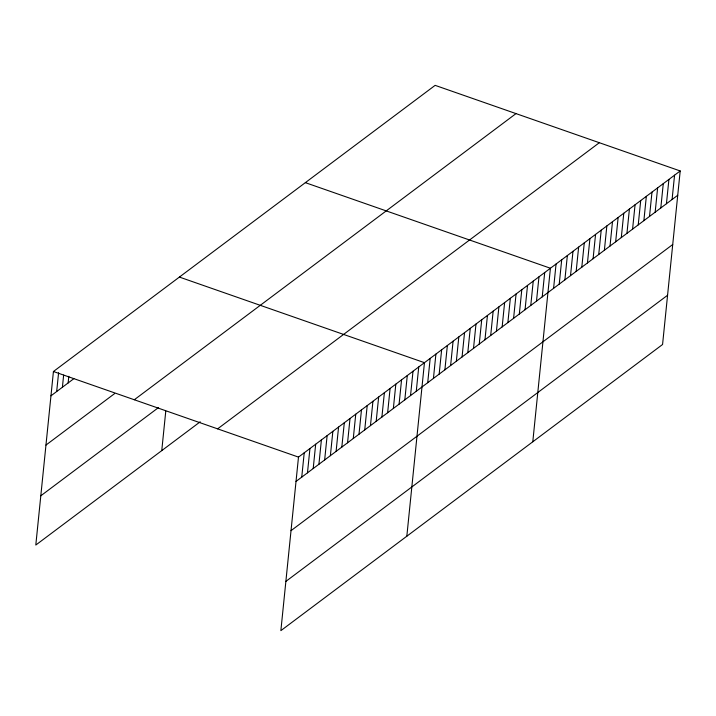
<?xml version="1.0" encoding="UTF-8"?>
<svg xmlns="http://www.w3.org/2000/svg" width="716" height="716" viewBox="0 0 716 716"><rect width="100%" height="100%" fill="white"/><g stroke="black" fill="none" stroke-linecap="round" stroke-linejoin="round"><path stroke-width="1.07" d="M680.2 170.954L298.491 457.103L280.869 630.644L662.568 344.494L680.2 170.954L435.131 85.356L53.432 371.506L35.8 545.046L200.203 421.796M56.68 391.536L58.596 372.741M62.408 387.249L63.643 375.086M68.136 382.953L68.808 376.321M161.762 450.615L165.763 411.226M301.749 477.133L304.219 452.807M307.477 472.846L309.947 448.52M313.205 468.55L315.675 444.224M318.924 464.254L321.395 439.928M324.652 459.967L327.123 435.641M330.38 455.671L332.851 431.345M336.099 451.384L338.579 427.058M341.827 447.088L344.298 422.762M347.555 442.801L350.026 418.475M353.283 438.505L355.754 414.179M359.002 434.209L361.473 409.883M364.73 429.922L367.201 405.596M370.458 425.626L372.929 401.3M376.186 421.339L378.657 397.013M381.905 417.043L384.376 392.717M387.633 412.756L390.104 388.43M393.361 408.46L395.832 384.134M399.08 404.164L401.56 379.838M404.809 399.877L407.279 375.551M410.536 395.581L413.007 371.255M416.265 391.294L418.735 366.968M406.831 536.212L424.454 362.672L179.394 277.074M427.712 382.711L430.182 358.385M433.44 378.415L435.91 354.089M439.168 374.119L441.638 349.793M444.887 369.832L447.357 345.506M450.615 365.536L453.085 341.21M456.343 361.249L458.813 336.923M462.062 356.953L464.541 332.627M467.79 352.666L470.26 328.331M473.518 348.37L475.988 324.044M479.246 344.074L481.716 319.748M484.965 339.787L487.435 315.461M490.693 335.491L493.163 311.165M496.421 331.204L498.891 306.878M502.149 326.908L504.619 302.582M507.868 322.612L510.338 298.286M513.596 318.325L516.066 293.999M519.324 314.029L521.794 289.703M525.043 309.742L527.522 285.416M530.771 305.446L533.241 281.12M536.499 301.159L538.969 276.832M542.227 296.863L544.697 272.536M532.793 441.781L550.416 268.24L305.356 182.652M553.593 288.342L556.063 264.016M559.232 284.109L561.702 259.783M564.879 279.884L567.349 255.558M570.518 275.651L572.988 251.325M576.165 271.418L578.635 247.092M581.804 267.193L584.274 242.867M587.451 262.96L589.921 238.634M593.09 258.727L595.56 234.4M598.737 254.502L601.207 230.176M604.376 250.269L606.846 225.943M610.014 246.044L612.493 221.718M615.662 241.811L618.132 217.485M621.3 237.578L623.77 213.252M626.947 233.353L629.418 209.027M632.586 229.12L635.056 204.794M638.233 224.887L640.704 200.561M643.872 220.662L646.342 196.336M649.519 216.429L651.99 192.103M655.158 212.204L657.628 187.878M660.805 207.971L663.276 183.645M666.444 203.738L668.914 179.412M672.082 199.513L674.562 175.187M50.952 395.832L73.855 378.666M45.958 445.075L114.658 393.567M134.304 399.752L516.003 113.602M40.803 495.803L158.585 407.511M217.619 428.857L599.328 142.708M296.021 481.429L677.73 195.28M291.018 530.663L672.727 244.523M285.872 581.401L667.572 295.252M53.432 371.506L298.491 457.103"/></g></svg>
